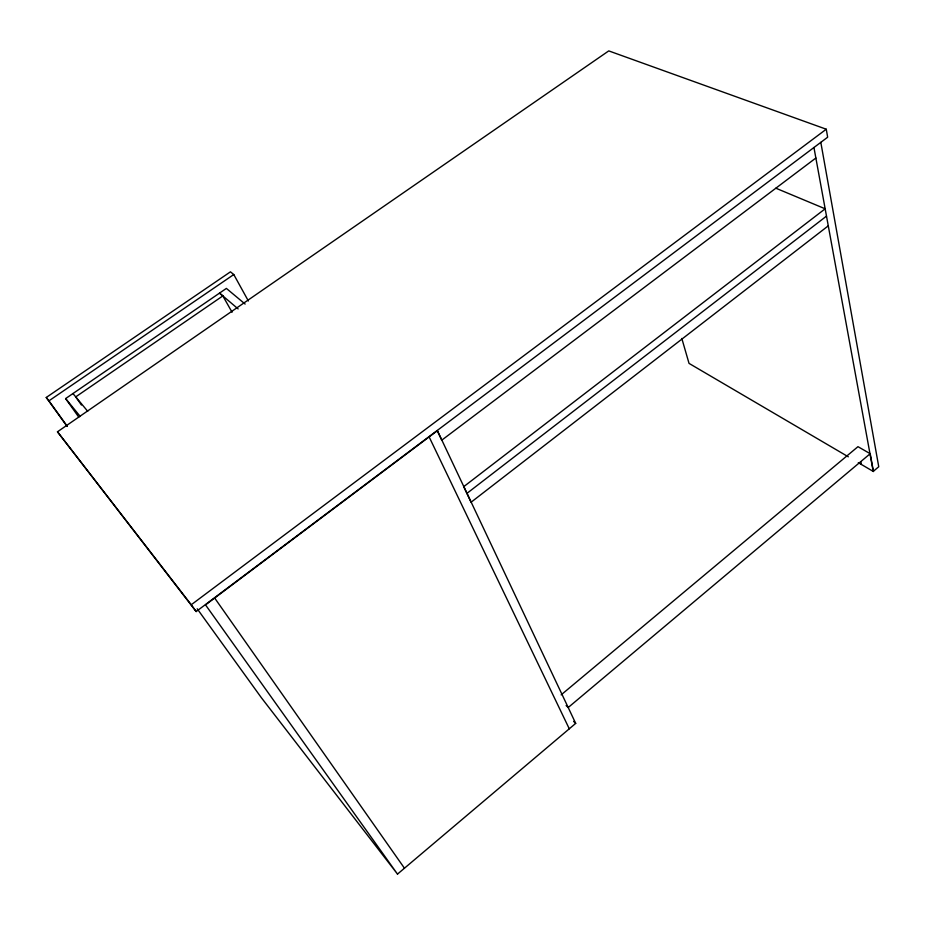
<?xml version="1.0" encoding="UTF-8"?>
<svg xmlns="http://www.w3.org/2000/svg" width="925" height="925" viewBox="0 0 925 925"><rect width="100%" height="100%" fill="white"/><g stroke="black" fill="none" stroke-linecap="round" stroke-linejoin="round"><path stroke-width="1.39" d="M858.296 462.65L873.223 471.415L878.75 466.743L820.81 142.346M397.496 874.102L575.697 723.385L437.398 430.68L205.523 604.881L397.496 874.102L261.359 697.693L197.21 608.8M561.151 694.848L857.972 446.671L870.194 453.701L568.204 707.521L566.123 705.544M828.28 225.839L471.079 502.229L463.726 486.666L825.158 208.796L775.867 188.203M466.905 493.395L826.499 216.126M815.873 158.025L441.757 440.173L437.19 430.507M196.169 611.552L191.244 604.765L826.268 129.222L827.655 137.212L196.169 611.552L57.477 431.79L608.754 50.898L826.268 129.222M232.071 312.245L222.833 295.919L75.723 396.871L81.435 405.023M78.764 417.129L65.617 398.571L226.382 288.415L245.125 304.059M67.097 426.402L46.25 397.472L230.441 271.834L233.782 274.54L248.374 300.983M46.25 397.472L48.921 400.837L233.782 274.54M848.329 456.811L689.032 363.386L681.817 338.458M222.833 295.919L219.514 293.109L238.13 308.904M573.616 721.384L575.697 723.385M72.936 393.53L87.713 411.29M65.617 398.571L80.244 416.458M57.477 431.79L191.244 604.765M48.921 400.837L67.294 426.344M214.658 598.013L404.456 868.217M429.131 436.889L569.28 728.808M860.84 461.714L861.36 464.454M870.194 453.701L873.454 471.542M813.942 147.503L873.223 471.415"/></g></svg>
